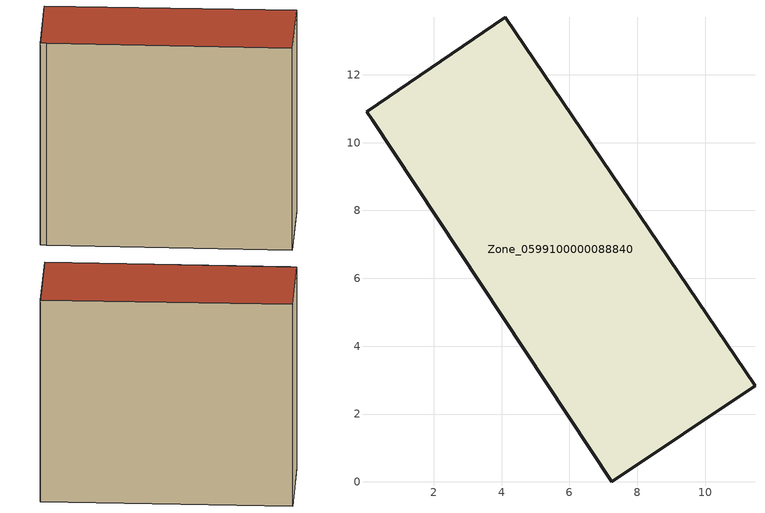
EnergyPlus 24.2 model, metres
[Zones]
Zone_0599100000088840
 floor ground (C_G): 0.19,10.67 0.02,10.91 4.11,13.7 11.47,2.84 7.25,0 z0
 wall outside (C_F): 11.47,2.84 4.11,13.7 0.02,10.91 0.19,10.67 7.25,0 11.47,2.84 z0:11.38
 roof outside (C_R): 0.02,10.91 0.19,10.67 7.25,0 11.47,2.84 4.11,13.7 z11.38
[BUILDING]
Pand.0599100000088840: North Axis=0; Terrain=City; Loads Convergence Tolerance Value=0.04; Temperature Convergence Tolerance Value=0.4; Solar Distribution=FullExterior; Maximum Number of Warmup Days=25; Minimum Number of Warmup Days=1
[Site:Location]
Rotterdam.The.Hague.AP_ZH_NLD Design_Conditions: Latitude=51.96; Longitude=4.45; Time Zone=1; Elevation=-4.5
[SITE:GROUNDTEMPERATURE:BUILDINGSURFACE]
18, 18, 18, 18, 18, 18, 18, 18, 18, 18, 18, 18
[MATERIAL] Thermal Absorptance=0.9; Solar Absorptance=0.7; Visible Absorptance=0.7
Name | Roughness | Thickness | Conductivity | Density | Specific Heat
G.TI.1946 | MediumSmooth | 0.15 | 1 | 540 | 1210
F.TI.1946 | Rough | 0.3 | 0.857143 | 1920 | 840
R.TI.1946 | MediumRough | 0.2 | 0.1 | 1500 | 1000
[CONSTRUCTION]
C_G: G.TI.1946
C_F: F.TI.1946
C_R: R.TI.1946
[ZONE]
Zone_0599100000088840: Type=1; Multiplier=1; Ceiling Height=Autocalculate; Volume=Autocalculate; Floor Area=autocalculate; Part of Total Floor Area=Yes
[ZONEINFILTRATION:DESIGNFLOWRATE]
Infil_Zone_0599100000088840: Zone or ZoneList or Space or SpaceList=Zone_0599100000088840; Schedule=AlwaysOn; Design Flow Rate Calculation Method=Flow/Area; Flow Rate per Floor Area=0.003; Constant Term Coefficient=1; Temperature Term Coefficient=0; Velocity Term Coefficient=0; Velocity Squared Term Coefficient=0
[HVACTEMPLATE:ZONE:IDEALLOADSAIRSYSTEM]
Zone_0599100000088840: Maximum Heating Supply Air Temperature=50; Minimum Cooling Supply Air Temperature=13; Maximum Heating Supply Air Humidity Ratio=0.0156; Minimum Cooling Supply Air Humidity Ratio=0.0077; Heating Limit=NoLimit; Cooling Limit=NoLimit; Dehumidification Control Type=ConstantSensibleHeatRatio; Cooling Sensible Heat Ratio=0.7; Dehumidification Setpoint=60; Humidification Control Type=None; Humidification Setpoint=30; Outdoor Air Method=None; Outdoor Air Flow Rate per Person=0.00944; Outdoor Air Flow Rate per Zone Floor Area=0; Outdoor Air Flow Rate per Zone=0; Demand Controlled Ventilation Type=None; Outdoor Air Economizer Type=NoEconomizer; Heat Recovery Type=None; Sensible Heat Recovery Effectiveness=0.7; Latent Heat Recovery Effectiveness=0.65
[ZONECONTROL:THERMOSTAT]
ThermostatControl_Zone_0599100000088840: Zone or ZoneList=Zone_0599100000088840; Control Type Schedule=DualSetpointControlType; Control 1=Thermostat_Zone_0599100000088840; Temperature Difference Between Cutout And Setpoint=0
[THERMOSTATSETPOINT:DUALSETPOINT]
Thermostat_Zone_0599100000088840: Heating Setpoint Temperature Schedule=HeatingSetpoint_Zone_0599100000088840; Cooling Setpoint Temperature Schedule=CoolingSetpoint_Zone_0599100000088840
[SCHEDULE:COMPACT]
HeatingSetpoint_Zone_0599100000088840: Through: 12/31, For: AllDays, Until: 24:00, 21
CoolingSetpoint_Zone_0599100000088840: Through: 12/31, For: AllDays, Until: 24:00, 24
DualSetpointControlType: Through: 12/31, For: AllDays, Until: 24:00, 4
AlwaysOn: Through: 12/31, For: AllDays, Until: 24:00, 1
